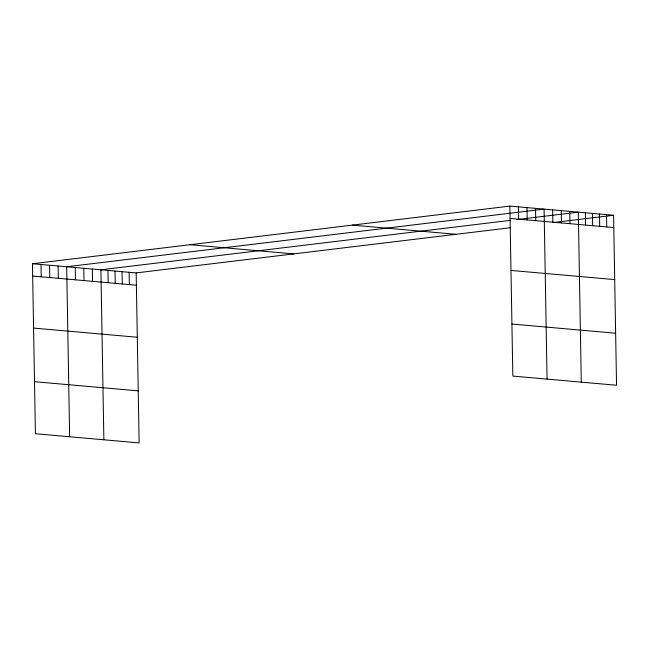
<?xml version="1.0" encoding="UTF-8"?>
<svg xmlns="http://www.w3.org/2000/svg" width="649" height="649" viewBox="0 0 649 649"><rect width="100%" height="100%" fill="white"/><g stroke="black" fill="none" stroke-linecap="round" stroke-linejoin="round"><path stroke-width="0.97" d="M32.45 263.745L136.168 272.913L139.137 442.902L35.419 433.735L32.45 263.745L509.863 206.098L613.581 215.265L616.55 385.255L512.832 376.087L509.863 206.098M510.244 220.368L100.903 269.797L103.872 439.787M517.05 219.549L578.316 212.15L581.285 382.139M136.168 272.913L510.495 227.718M554.262 222.429L613.581 215.265M510.073 218.397L613.8 227.564M352.318 225.122L456.036 234.289M510.982 270.438L614.708 279.597M189.995 244.722L293.713 253.889M32.661 276.044L136.387 285.211M511.923 324.046L615.641 333.213M33.57 328.086L137.296 337.253M34.511 381.693L138.229 390.86M606.531 214.641L606.742 226.939M599.473 214.016L599.692 226.314M592.423 213.399L592.642 225.698M585.374 212.775L585.585 225.073M569.757 211.396L569.976 223.694M561.207 210.641L561.417 222.932M552.648 209.878L552.859 222.177M547.058 379.113L544.089 209.124L66.677 266.771L69.646 436.761M535.53 208.37L535.75 220.668M526.98 207.615L527.191 219.914M518.421 206.853L518.632 219.151M129.119 272.288L129.329 284.587M122.069 271.671L122.28 283.97M115.011 271.047L115.23 283.345M107.961 270.422L108.172 282.721M92.353 269.043L92.564 281.341M83.794 268.288L84.005 280.587M75.235 267.526L75.446 279.824M58.118 266.017L58.337 278.316M49.567 265.263L49.778 277.561M41.009 264.508L41.22 276.798"/></g></svg>
